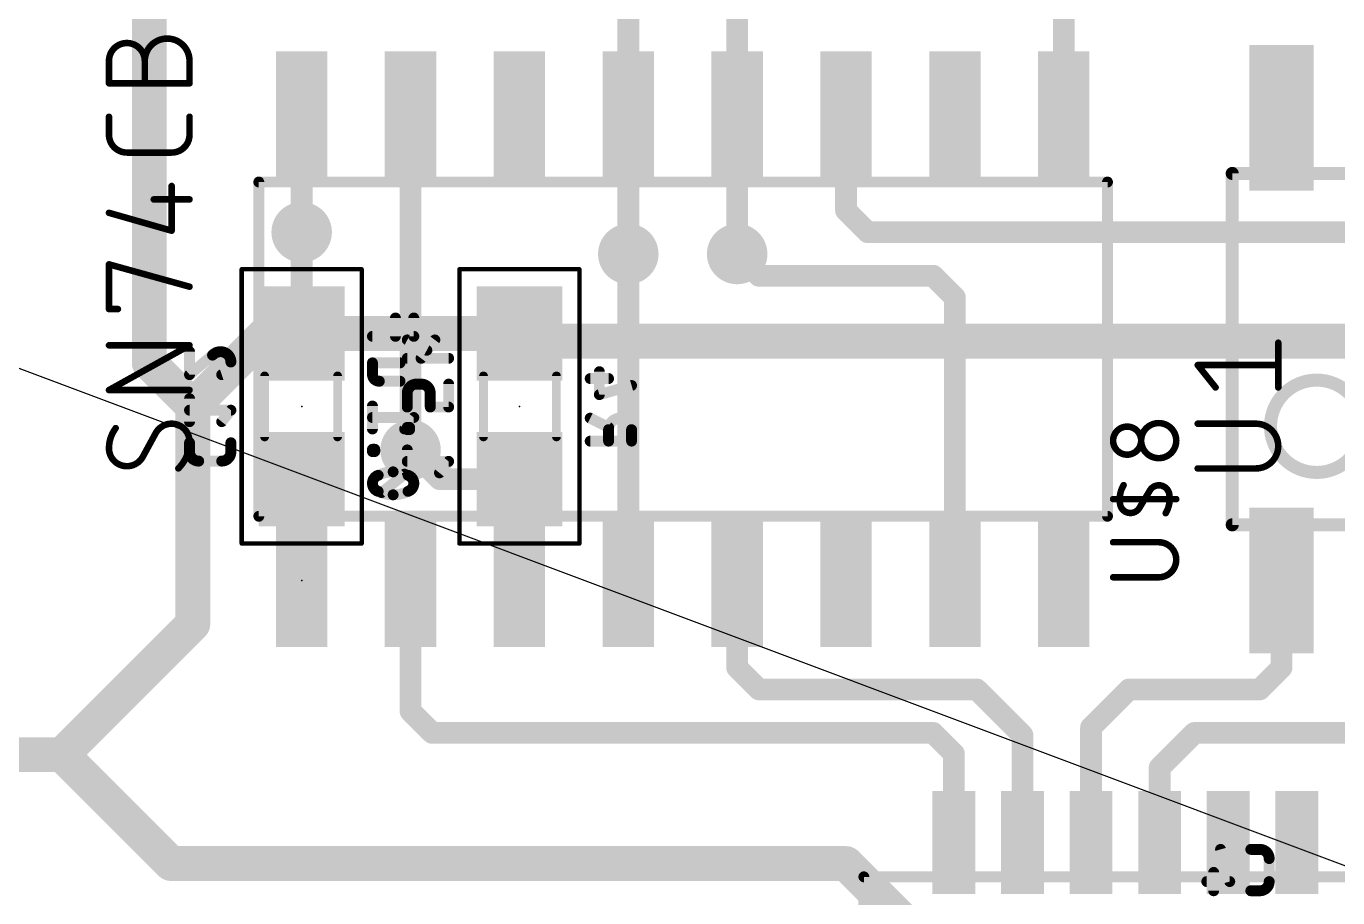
# Model space of a CAD drawing. Extents: x -0.01 to 5.59, y -0.05 to 1.65.
# Drawn here: x 2.214 to 2.816, y 0.784 to 1.185 of the extents above; entities that cross this region are included whole.
import ezdxf

# ---------------------------------------------------------------- set-up
doc = ezdxf.new("R2010")
doc.units = 0
for name, color, linetype in [('1', 22, 'CONTINUOUS'), ('16', 175, 'CONTINUOUS'), ('18', 82, 'CONTINUOUS'), ('19', 53, 'CONTINUOUS'), ('21', 253, 'CONTINUOUS'), ('23', 7, 'CONTINUOUS'), ('24', 7, 'CONTINUOUS'), ('25', 253, 'CONTINUOUS'), ('26', 253, 'CONTINUOUS'), ('28', 253, 'CONTINUOUS'), ('40', 175, 'CONTINUOUS'), ('51', 253, 'CONTINUOUS'), ('52', 253, 'CONTINUOUS')]:
    doc.layers.add(name, color=color, linetype=linetype)

# ---------------------------------------------------------------- blocks, each defined once
blk = doc.blocks.new('RECT')
blk.add_solid([(-0.5, -0.5), (0.5, -0.5), (-0.5, 0.5), (0.5, 0.5)])
blk = doc.blocks.new('ROUNDV')
at = {"const_width": 0.5}
blk.add_lwpolyline([(0, -0.25, 1), (0, 0.25, 1), (0, -0.25)], format="xyb", dxfattribs=at)

msp = doc.modelspace()

# ---------------------------------------------------------------- linework, layer by layer
at = {"layer": '1', "const_width": 0.01}
for points in [[(2.69, 1.142598), (2.69, 1.31)], [(2.34, 1.09), (2.34, 1.142598)], [(2.39, 0.99), (2.39, 1.142598)], [(2.59, 1.142598), (2.59, 1.1)], [(2.59, 1.1), (2.6, 1.09)], [(2.6, 1.09), (2.96, 1.09)], [(2.49, 0.93), (2.49, 1.08)], [(2.55, 1.07), (2.54, 1.08)], [(2.63, 1.07), (2.55, 1.07)], [(2.64, 1.06), (2.63, 1.07)], [(2.64, 0.93), (2.64, 1.06)], [(2.39, 0.87), (2.39, 0.93)], [(2.54, 0.89), (2.54, 0.93)], [(2.79, 0.93), (2.79, 0.89)], [(2.55, 0.88), (2.54, 0.89)], [(2.79, 0.89), (2.78, 0.88)], [(2.65, 0.88), (2.55, 0.88)], [(2.671024, 0.858976), (2.65, 0.88)], [(2.72, 0.88), (2.70252, 0.86252)], [(2.78, 0.88), (2.72, 0.88)], [(2.4, 0.86), (2.39, 0.87)], [(2.70252, 0.86252), (2.70252, 0.809646)], [(2.63, 0.86), (2.4, 0.86)], [(2.639528, 0.850472), (2.63, 0.86)], [(2.671024, 0.809646), (2.671024, 0.858976)], [(2.734016, 0.844016), (2.75, 0.86)], [(2.75, 0.86), (2.93, 0.86)], [(2.639528, 0.809646), (2.639528, 0.850472)], [(2.734016, 0.809646), (2.734016, 0.844016)]]:
    msp.add_lwpolyline(points, dxfattribs=at)
at = {"layer": '1', "const_width": 0.005}
for points in [[(2.3425, 1.142598, 1), (2.3375, 1.142598)], [(2.3925, 1.142598, 1), (2.3875, 1.142598)], [(2.5925, 1.142598, 1), (2.5875, 1.142598)], [(2.6875, 1.142598, 1), (2.6925, 1.142598)], [(2.591768, 1.101768, 1), (2.588232, 1.098232)], [(2.5875, 1.1, 1), (2.5925, 1.1)], [(2.3375, 1.09, 1), (2.3425, 1.09)], [(2.6, 1.0925, 1), (2.6, 1.0875)], [(2.598232, 1.088232, 1), (2.601768, 1.091768)], [(2.4925, 1.08, 1), (2.4875, 1.08)], [(2.541768, 1.081768, 1), (2.538232, 1.078232)], [(2.55, 1.0725, 1), (2.55, 1.0675)], [(2.548232, 1.068232, 1), (2.551768, 1.071768)], [(2.631768, 1.071768, 1), (2.628232, 1.068232)], [(2.63, 1.0675, 1), (2.63, 1.0725)], [(2.6425, 1.06, 1), (2.6375, 1.06)], [(2.638232, 1.058232, 1), (2.641768, 1.061768)], [(2.3875, 0.99, 1), (2.3925, 0.99)], [(2.3925, 0.93, 1), (2.3875, 0.93)], [(2.5425, 0.93, 1), (2.5375, 0.93)], [(2.7925, 0.93, 1), (2.7875, 0.93)], [(2.4875, 0.93, 1), (2.4925, 0.93)], [(2.6375, 0.93, 1), (2.6425, 0.93)], [(2.541768, 0.891768, 1), (2.538232, 0.888232)], [(2.5375, 0.89, 1), (2.5425, 0.89)], [(2.7875, 0.89, 1), (2.7925, 0.89)], [(2.791768, 0.888232, 1), (2.788232, 0.891768)], [(2.55, 0.8825, 1), (2.55, 0.8775)], [(2.548232, 0.878232, 1), (2.551768, 0.881768)], [(2.651768, 0.881768, 1), (2.648232, 0.878232)], [(2.65, 0.8775, 1), (2.65, 0.8825)], [(2.72, 0.8825, 1), (2.72, 0.8775)], [(2.721768, 0.878232, 1), (2.718232, 0.881768)], [(2.778232, 0.881768, 1), (2.781768, 0.878232)], [(2.78, 0.8775, 1), (2.78, 0.8825)], [(2.391768, 0.871768, 1), (2.388232, 0.868232)], [(2.3875, 0.87, 1), (2.3925, 0.87)], [(2.70502, 0.86252, 1), (2.70002, 0.86252)], [(2.4, 0.8625, 1), (2.4, 0.8575)], [(2.398232, 0.858232, 1), (2.401768, 0.861768)], [(2.631768, 0.861768, 1), (2.628232, 0.858232)], [(2.63, 0.8575, 1), (2.63, 0.8625)], [(2.673524, 0.858976, 1), (2.668524, 0.858976)], [(2.669256, 0.857209, 1), (2.672791, 0.860744)], [(2.700752, 0.864287, 1), (2.704287, 0.860752)], [(2.75, 0.8625, 1), (2.75, 0.8575)], [(2.751768, 0.858232, 1), (2.748232, 0.861768)], [(2.642028, 0.850472, 1), (2.637028, 0.850472)], [(2.63776, 0.848705, 1), (2.641295, 0.85224)], [(2.736516, 0.844016, 1), (2.731516, 0.844016)], [(2.732248, 0.845784, 1), (2.735784, 0.842248)], [(2.637028, 0.809646, 1), (2.642028, 0.809646)], [(2.668524, 0.809646, 1), (2.673524, 0.809646)], [(2.70002, 0.809646, 1), (2.70502, 0.809646)], [(2.731516, 0.809646, 1), (2.736516, 0.809646)]]:
    msp.add_lwpolyline(points, format="xyb", dxfattribs=at)
at = {"layer": '16'}
for points, const_width in [([(2.49, 1.08), (2.49, 1.35)], 0.01), ([(2.27, 1.03), (2.27, 1.29)], 0.016), ([(2.54, 1.08), (2.54, 1.26)], 0.01), ([(2.34, 1.043465), (2.34, 1.09)], 0.01), ([(2.29, 1.01), (2.323465, 1.043465)], 0.016), ([(2.323465, 1.043465), (2.34, 1.043465)], 0.016), ([(2.34, 1.043465), (2.44, 1.043465)], 0.016), ([(2.44, 1.043465), (2.443465, 1.04)], 0.016), ([(2.443465, 1.04), (2.89, 1.04)], 0.016), ([(2.29, 1.01), (2.27, 1.03)], 0.016), ([(2.29, 0.91), (2.29, 1.01)], 0.016), ([(2.403465, 0.976535), (2.39, 0.99)], 0.01), ([(2.44, 0.976535), (2.403465, 0.976535)], 0.01), ([(2.23, 0.85), (2.29, 0.91)], 0.016), ([(2.15, 0.85), (2.23, 0.85)], 0.016), ([(2.23, 0.85), (2.28, 0.8)], 0.016), ([(2.28, 0.8), (2.59, 0.8)], 0.016), ([(2.59, 0.8), (2.715, 0.675)], 0.016)]:
    msp.add_lwpolyline(points, dxfattribs=dict(at, const_width=const_width))
for points, const_width in [([(2.3425, 1.09, 1), (2.3375, 1.09)], 0.005), ([(2.4875, 1.08, 1), (2.4925, 1.08)], 0.005), ([(2.5375, 1.08, 1), (2.5425, 1.08)], 0.005), ([(2.323465, 1.047465, 1), (2.323465, 1.039465)], 0.008), ([(2.326293, 1.040636, 1), (2.320636, 1.046293)], 0.008), ([(2.34, 1.047465, 1), (2.34, 1.039465)], 0.008), ([(2.34, 1.039465, 1), (2.34, 1.047465)], 0.008), ([(2.442828, 1.046293, 1), (2.437172, 1.040636)], 0.008), ([(2.44, 1.039465, 1), (2.44, 1.047465)], 0.008), ([(2.3375, 1.043465, 1), (2.3425, 1.043465)], 0.005), ([(2.443465, 1.044, 1), (2.443465, 1.036)], 0.008), ([(2.440636, 1.037172, 1), (2.446293, 1.042828)], 0.008), ([(2.272828, 1.032828, 1), (2.267172, 1.027172)], 0.008), ([(2.266, 1.03, 1), (2.274, 1.03)], 0.008), ([(2.294, 1.01, 1), (2.286, 1.01)], 0.008), ([(2.287172, 1.012828, 1), (2.292828, 1.007172)], 0.008), ([(2.287172, 1.007172, 1), (2.292828, 1.012828)], 0.008), ([(2.391768, 0.991768, 1), (2.388232, 0.988232)], 0.005), ([(2.403465, 0.979035, 1), (2.403465, 0.974035)], 0.005), ([(2.401697, 0.974768, 1), (2.405232, 0.978303)], 0.005), ([(2.44, 0.974035, 1), (2.44, 0.979035)], 0.005), ([(2.292828, 0.907172, 1), (2.287172, 0.912828)], 0.008), ([(2.286, 0.91, 1), (2.294, 0.91)], 0.008), ([(2.232828, 0.852828, 1), (2.227172, 0.847172)], 0.008), ([(2.227172, 0.852828, 1), (2.232828, 0.847172)], 0.008), ([(2.23, 0.846, 1), (2.23, 0.854)], 0.008), ([(2.28, 0.804, 1), (2.28, 0.796)], 0.008), ([(2.592828, 0.802828, 1), (2.587172, 0.797172)], 0.008), ([(2.59, 0.796, 1), (2.59, 0.804)], 0.008), ([(2.277172, 0.797172, 1), (2.282828, 0.802828)], 0.008)]:
    msp.add_lwpolyline(points, format="xyb", dxfattribs=dict(at, const_width=const_width))
at = {"layer": '19'}
msp.add_line((2.15, 1.05), (3.35, 0.6), dxfattribs=at)
at = {"layer": '21', "const_width": 0.005}
for points in [[(2.320315, 0.959528), (2.320315, 1.113071)], [(2.320315, 1.113071), (2.710079, 1.113071)], [(2.710079, 1.113071), (2.710079, 0.959528)], [(2.710079, 0.959528), (2.320315, 0.959528)]]:
    msp.add_lwpolyline(points, dxfattribs=at)
at = {"layer": '21'}
for points, const_width in [([(2.321565, 1.113071, 1), (2.319065, 1.113071)], 0.0025), ([(2.320315, 1.114321, 1), (2.320315, 1.111821)], 0.0025), ([(2.711329, 1.113071, 1), (2.708829, 1.113071)], 0.0025), ([(2.710079, 1.111821, 1), (2.710079, 1.114321)], 0.0025), ([(2.806142, 0.979665, 1), (2.806142, 1.022068, 1), (2.806142, 0.979665)], 0.006), ([(2.34, 0.970945, 1), (2.34, 0.989055, 1), (2.34, 0.970945)], 0.005), ([(2.320315, 0.960778, 1), (2.320315, 0.958278)], 0.0025), ([(2.319065, 0.959528, 1), (2.321565, 0.959528)], 0.0025), ([(2.708829, 0.959528, 1), (2.711329, 0.959528)], 0.0025), ([(2.710079, 0.958278, 1), (2.710079, 0.960778)], 0.0025)]:
    msp.add_lwpolyline(points, format="xyb", dxfattribs=dict(at, const_width=const_width))
at = {"layer": '23'}
msp.add_point((2.34, 0.93), dxfattribs=at)
at = {"layer": '24'}
for p in [(2.34, 1.01), (2.44, 1.01)]:
    msp.add_point(p, dxfattribs=at)
at = {"layer": '25'}
for points, const_width in [([(2.267944, 1.168694, 1), (2.2515, 1.168694)], 0.003), ([(2.2885, 1.168694, 1), (2.267945, 1.168694)], 0.003), ([(2.25225, 1.168694, 1), (2.25075, 1.168694)], 0.0015), ([(2.25075, 1.168694, 1), (2.25225, 1.168694)], 0.0015), ([(2.267194, 1.168694, 1), (2.268694, 1.168694)], 0.0015), ([(2.268695, 1.168694, 1), (2.267195, 1.168694)], 0.0015), ([(2.267195, 1.168694, 1), (2.268695, 1.168694)], 0.0015), ([(2.28925, 1.168694, 1), (2.28775, 1.168694)], 0.0015), ([(2.28775, 1.168694, 1), (2.28925, 1.168694)], 0.0015), ([(2.2515, 1.159166, 1), (2.2515, 1.157666)], 0.0015), ([(2.25075, 1.158416, 1), (2.25225, 1.158416)], 0.0015), ([(2.267195, 1.158416, 1), (2.268695, 1.158416)], 0.0015), ([(2.28775, 1.158416, 1), (2.28925, 1.158416)], 0.0015), ([(2.2885, 1.157666, 1), (2.2885, 1.159166)], 0.0015), ([(2.25225, 1.143043, 1), (2.25075, 1.143043)], 0.0015), ([(2.28925, 1.143043, 1), (2.28775, 1.143043)], 0.0015), ([(2.2515, 1.13482, 0.414205), (2.259722, 1.126598)], 0.003), ([(2.25225, 1.13482, 1), (2.25075, 1.13482)], 0.0015), ([(2.25075, 1.13482, 1), (2.25225, 1.13482)], 0.0015), ([(2.280278, 1.126598, 0.414214), (2.2885, 1.13482)], 0.003), ([(2.28925, 1.13482, 1), (2.28775, 1.13482)], 0.0015), ([(2.28775, 1.13482, 1), (2.28925, 1.13482)], 0.0015), ([(2.259722, 1.127348, 1), (2.259722, 1.125848)], 0.0015), ([(2.259722, 1.125848, 1), (2.259722, 1.127348)], 0.0015), ([(2.280278, 1.127348, 1), (2.280278, 1.125848)], 0.0015), ([(2.280278, 1.125848, 1), (2.280278, 1.127348)], 0.0015), ([(2.281028, 1.111255, 1), (2.279528, 1.111255)], 0.0015), ([(2.272056, 1.105838, 1), (2.272056, 1.104338)], 0.0015), ([(2.2885, 1.104338, 1), (2.2885, 1.105838)], 0.0015), ([(2.251706, 1.099643, 1), (2.251294, 1.098201)], 0.0015), ([(2.279528, 1.0907, 1), (2.281028, 1.0907)], 0.0015), ([(2.280072, 1.089979, 1), (2.280484, 1.091421)], 0.0015), ([(2.25225, 1.075255, 1), (2.25075, 1.075255)], 0.0015), ([(2.251701, 1.075978, 1), (2.251299, 1.074533)], 0.0015), ([(2.288299, 1.064255, 1), (2.288701, 1.0657)], 0.0015), ([(2.2515, 1.05545, 1), (2.2515, 1.05395)], 0.0015), ([(2.25075, 1.0547, 1), (2.25225, 1.0547)], 0.0015), ([(2.255611, 1.05395, 1), (2.255611, 1.05545)], 0.0015), ([(2.2515, 1.038805, 1), (2.2515, 1.037305)], 0.0015), ([(2.288864, 1.0374, 1), (2.288136, 1.038711)], 0.0015), ([(2.2885, 1.037305, 1), (2.2885, 1.038805)], 0.0015), ([(2.78925, 1.039255, 1), (2.78775, 1.039255)], 0.0015), ([(2.752086, 1.029446, 1), (2.750914, 1.028509)], 0.0015), ([(2.7515, 1.029728, 1), (2.7515, 1.028228)], 0.0015), ([(2.7885, 1.028228, 1), (2.7885, 1.029728)], 0.0015), ([(2.2515, 1.01825, 1), (2.2515, 1.01675)], 0.0015), ([(2.251136, 1.018155, 1), (2.251864, 1.016844)], 0.0015), ([(2.2885, 1.01675, 1), (2.2885, 1.01825)], 0.0015), ([(2.759137, 1.018231, 1), (2.760308, 1.019168)], 0.0015), ([(2.78775, 1.0187, 1), (2.78925, 1.0187)], 0.0015), ([(2.254583, 1, 0.162282), (2.2515, 0.99075)], 0.003), ([(2.255183, 0.99955, 1), (2.253983, 1.00045)], 0.0015), ([(2.280278, 1.002055, 0.265565), (2.273083, 0.997944)], 0.003), ([(2.2885, 0.993833, 0.414214), (2.280278, 1.002055)], 0.003), ([(2.280278, 1.002805, 1), (2.280278, 1.001305)], 0.0015), ([(2.280278, 1.001305, 1), (2.280278, 1.002805)], 0.0015), ([(2.719094, 1.00072, 1), (2.719094, 0.987831)], 0.003), ([(2.719094, 0.987831, 1), (2.719094, 1.00072)], 0.003), ([(2.719094, 1.00147, 1), (2.719094, 0.99997)], 0.0015), ([(2.719094, 0.99997, 1), (2.719094, 1.00147)], 0.0015), ([(2.733594, 1.002331, 1), (2.733594, 0.98622)], 0.003), ([(2.733594, 0.98622, 1), (2.733594, 1.002331)], 0.003), ([(2.733594, 1.003081, 1), (2.733594, 1.001581)], 0.0015), ([(2.733594, 1.001581, 1), (2.733594, 1.003081)], 0.0015), ([(2.7515, 1.002805, 1), (2.7515, 1.001305)], 0.0015), ([(2.778222, 0.9815, 1), (2.778222, 1.002055)], 0.003), ([(2.778222, 1.002805, 1), (2.778222, 1.001305)], 0.0015), ([(2.778222, 1.001305, 1), (2.778222, 1.002805)], 0.0015), ([(2.272437, 0.998325, 1), (2.27373, 0.997564)], 0.0015), ([(2.273742, 0.997585, 1), (2.272425, 0.998304)], 0.0015), ([(2.283361, 0.9815, 0.199996), (2.2885, 0.993833)], 0.003), ([(2.28925, 0.993833, 1), (2.28775, 0.993833)], 0.0015), ([(2.28775, 0.993833, 1), (2.28925, 0.993833)], 0.0015), ([(2.2515, 0.99075, 0.414214), (2.259722, 0.982528)], 0.003), ([(2.25225, 0.99075, 1), (2.25075, 0.99075)], 0.0015), ([(2.25075, 0.99075, 1), (2.25225, 0.99075)], 0.0015), ([(2.259722, 0.982528, 0.265568), (2.266917, 0.986639)], 0.003), ([(2.267563, 0.986258, 1), (2.266271, 0.98702)], 0.0015), ([(2.719094, 0.988581, 1), (2.719094, 0.987081)], 0.0015), ([(2.719094, 0.987081, 1), (2.719094, 0.988581)], 0.0015), ([(2.259722, 0.983278, 1), (2.259722, 0.981778)], 0.0015), ([(2.259722, 0.981778, 1), (2.259722, 0.983278)], 0.0015), ([(2.266258, 0.986998, 1), (2.267575, 0.98628)], 0.0015), ([(2.282833, 0.982033, 1), (2.283889, 0.980967)], 0.0015), ([(2.733594, 0.98697, 1), (2.733594, 0.98547)], 0.0015), ([(2.733594, 0.98547, 1), (2.733594, 0.98697)], 0.0015), ([(2.7515, 0.98225, 1), (2.7515, 0.98075)], 0.0015), ([(2.778222, 0.98225, 1), (2.778222, 0.98075)], 0.0015), ([(2.778222, 0.98075, 1), (2.778222, 0.98225)], 0.0015), ([(2.717483, 0.97384, 0.182257), (2.715872, 0.964979)], 0.003), ([(2.718126, 0.973454, 1), (2.71684, 0.974226)], 0.0015), ([(2.738427, 0.969812, 0.691663), (2.729566, 0.971423)], 0.003), ([(2.728923, 0.971809, 1), (2.730209, 0.971037)], 0.0015), ([(2.730209, 0.971037, 1), (2.728923, 0.971809)], 0.0015), ([(2.736816, 0.960951, 0.182263), (2.738427, 0.969812)], 0.003), ([(2.739165, 0.969947, 1), (2.73769, 0.969677)], 0.0015), ([(2.73769, 0.969677, 1), (2.739165, 0.969947)], 0.0015), ([(2.71265, 0.968145, 1), (2.71265, 0.966645)], 0.0015), ([(2.715872, 0.964979, 0.691684), (2.724733, 0.963368)], 0.003), ([(2.71661, 0.965114, 1), (2.715134, 0.964844)], 0.0015), ([(2.715134, 0.964844, 1), (2.71661, 0.965113)], 0.0015), ([(2.72409, 0.963753, 1), (2.725376, 0.962982)], 0.0015), ([(2.725376, 0.962982, 1), (2.72409, 0.963753)], 0.0015), ([(2.726506, 0.967781, 1), (2.727793, 0.96701)], 0.0015), ([(2.727793, 0.96701, 1), (2.726506, 0.967781)], 0.0015), ([(2.74165, 0.966645, 1), (2.74165, 0.968145)], 0.0015), ([(2.736173, 0.961337, 1), (2.737459, 0.960565)], 0.0015), ([(2.71265, 0.948361, 1), (2.71265, 0.946861)], 0.0015), ([(2.733594, 0.9315, 1), (2.733594, 0.947611)], 0.003), ([(2.733594, 0.948361, 1), (2.733594, 0.946861)], 0.0015), ([(2.733594, 0.946861, 1), (2.733594, 0.948361)], 0.0015), ([(2.71265, 0.93225, 1), (2.71265, 0.93075)], 0.0015), ([(2.733594, 0.93225, 1), (2.733594, 0.93075)], 0.0015), ([(2.733594, 0.93075, 1), (2.733594, 0.93225)], 0.0015)]:
    msp.add_lwpolyline(points, format="xyb", dxfattribs=dict(at, const_width=const_width))
at = {"layer": '25', "const_width": 0.003}
for points in [[(2.2515, 1.158416), (2.2515, 1.168694)], [(2.267945, 1.158416), (2.267945, 1.168694)], [(2.2885, 1.168694), (2.2885, 1.158416)], [(2.2885, 1.158416), (2.2515, 1.158416)], [(2.2515, 1.13482), (2.2515, 1.143043)], [(2.2885, 1.143043), (2.2885, 1.13482)], [(2.280278, 1.126598), (2.259722, 1.126598)], [(2.280278, 1.0907), (2.280278, 1.111255)], [(2.272056, 1.105088), (2.2885, 1.105088)], [(2.2515, 1.098922), (2.280278, 1.0907)], [(2.2515, 1.0547), (2.2515, 1.075255)], [(2.2515, 1.075255), (2.2885, 1.064977)], [(2.255611, 1.0547), (2.2515, 1.0547)], [(2.2515, 1.0175), (2.2885, 1.038055)], [(2.2885, 1.038055), (2.2515, 1.038055)], [(2.7885, 1.0187), (2.7885, 1.039255)], [(2.759722, 1.0187), (2.7515, 1.028978)], [(2.7515, 1.028978), (2.7885, 1.028978)], [(2.2885, 1.0175), (2.2515, 1.0175)], [(2.778222, 1.002055), (2.7515, 1.002055)], [(2.273083, 0.997944), (2.266917, 0.986639)], [(2.7515, 0.9815), (2.778222, 0.9815)], [(2.72715, 0.967395), (2.729566, 0.971423)], [(2.74165, 0.967395), (2.71265, 0.967395)], [(2.72715, 0.967395), (2.724733, 0.963368)], [(2.733594, 0.947611), (2.71265, 0.947611)], [(2.71265, 0.9315), (2.733594, 0.9315)]]:
    msp.add_lwpolyline(points, dxfattribs=at)
at = {"layer": '26', "const_width": 0.005}
for points in [[(2.2885, 1.024579), (2.2885, 1.035134)], [(2.299055, 1.033551), (2.2885, 1.024579)], [(2.480944, 1.022786), (2.4725, 1.022786)], [(2.476722, 1.015397), (2.476722, 1.025952)], [(2.4915, 1.019619), (2.476722, 1.015397)], [(2.2885, 1.002979), (2.2885, 1.013534)], [(2.3075, 1.008257), (2.2885, 1.008257)], [(2.303278, 1.002979), (2.3075, 1.008257)], [(2.4725, 1.004603), (2.480944, 1.000381)], [(2.480944, 0.999325), (2.480944, 0.994048)], [(2.4915, 0.994048), (2.4915, 0.999325)], [(2.2885, 0.99331), (2.2885, 0.989088)], [(2.3075, 0.989088), (2.3075, 0.99331)], [(2.4725, 0.994048), (2.4915, 0.994048)], [(2.292722, 0.984866), (2.303278, 0.984866)], [(2.761999, 0.8065), (2.766221, 0.791722)], [(2.780112, 0.8065), (2.77589, 0.8065)], [(2.784334, 0.791722), (2.784334, 0.802278)], [(2.758832, 0.795944), (2.758832, 0.7875)], [(2.766221, 0.791722), (2.755666, 0.791722)], [(2.77589, 0.7875), (2.780112, 0.7875)]]:
    msp.add_lwpolyline(points, dxfattribs=at)
at = {"layer": '26'}
for points, const_width in [([(2.28975, 1.035134, 1), (2.28725, 1.035134)], 0.0025), ([(2.30275, 1.035134, 0.205254), (2.299055, 1.033551)], 0.005), ([(2.299865, 1.032598, 1), (2.298246, 1.034503)], 0.0025), ([(2.3075, 1.030384, 0.414206), (2.30275, 1.035134)], 0.005), ([(2.30275, 1.036384, 1), (2.30275, 1.033884)], 0.0025), ([(2.30275, 1.033884, 1), (2.30275, 1.036384)], 0.0025), ([(2.29815, 1.034413, 1), (2.299961, 1.032689)], 0.0025), ([(2.303278, 1.024578, 0.325199), (2.3075, 1.030384)], 0.005), ([(2.30875, 1.030384, 1), (2.30625, 1.030384)], 0.0025), ([(2.30625, 1.030384, 1), (2.30875, 1.030384)], 0.0025), ([(2.28769, 1.025531, 1), (2.28931, 1.023626)], 0.0025), ([(2.28725, 1.024579, 1), (2.28975, 1.024579)], 0.0025), ([(2.302893, 1.025768, 1), (2.303663, 1.023389)], 0.0025), ([(2.4725, 1.024036, 1), (2.4725, 1.021536)], 0.0025), ([(2.477972, 1.025952, 1), (2.475472, 1.025952)], 0.0025), ([(2.480944, 1.021536, 1), (2.480944, 1.024036)], 0.0025), ([(2.491843, 1.018417, 1), (2.491157, 1.020821)], 0.0025), ([(2.28975, 1.013534, 1), (2.28725, 1.013534)], 0.0025), ([(2.476379, 1.016599, 1), (2.477066, 1.014195)], 0.0025), ([(2.475472, 1.015397, 1), (2.477972, 1.015397)], 0.0025), ([(2.2885, 1.009507, 1), (2.2885, 1.007007)], 0.0025), ([(2.308476, 1.007476, 1), (2.306524, 1.009037)], 0.0025), ([(2.3075, 1.007007, 1), (2.3075, 1.009507)], 0.0025), ([(2.473059, 1.005721, 1), (2.471941, 1.003485)], 0.0025), ([(2.4915, 0.999325, 1), (2.480944, 0.999325)], 0.005), ([(2.28725, 1.002979, 1), (2.28975, 1.002979)], 0.0025), ([(2.302302, 1.00376, 1), (2.304254, 1.002198)], 0.0025), ([(2.482194, 0.999325, 1), (2.479694, 0.999325)], 0.0025), ([(2.479694, 0.999325, 1), (2.482194, 0.999325)], 0.0025), ([(2.480385, 0.999263, 1), (2.481503, 1.001499)], 0.0025), ([(2.49275, 0.999325, 1), (2.49025, 0.999325)], 0.0025), ([(2.49025, 0.999325, 1), (2.49275, 0.999325)], 0.0025), ([(2.28975, 0.99331, 1), (2.28725, 0.99331)], 0.0025), ([(2.30875, 0.99331, 1), (2.30625, 0.99331)], 0.0025), ([(2.4725, 0.995298, 1), (2.4725, 0.992798)], 0.0025), ([(2.479694, 0.994048, 1), (2.482194, 0.994048)], 0.0025), ([(2.49025, 0.994048, 1), (2.49275, 0.994048)], 0.0025), ([(2.4915, 0.992798, 1), (2.4915, 0.995298)], 0.0025), ([(2.2885, 0.989088, 0.414214), (2.292722, 0.984866)], 0.005), ([(2.28975, 0.989088, 1), (2.28725, 0.989088)], 0.0025), ([(2.28725, 0.989088, 1), (2.28975, 0.989088)], 0.0025), ([(2.303278, 0.984866, 0.414205), (2.3075, 0.989088)], 0.005), ([(2.30875, 0.989088, 1), (2.30625, 0.989088)], 0.0025), ([(2.30625, 0.989088, 1), (2.30875, 0.989088)], 0.0025), ([(2.292722, 0.986116, 1), (2.292722, 0.983616)], 0.0025), ([(2.292722, 0.983616, 1), (2.292722, 0.986116)], 0.0025), ([(2.303278, 0.986116, 1), (2.303278, 0.983616)], 0.0025), ([(2.303278, 0.983616, 1), (2.303278, 0.986116)], 0.0025), ([(2.763201, 0.806843, 1), (2.760797, 0.806157)], 0.0025), ([(2.77589, 0.80775, 1), (2.77589, 0.80525)], 0.0025), ([(2.784334, 0.802278, 0.414214), (2.780112, 0.8065)], 0.005), ([(2.780112, 0.80775, 1), (2.780112, 0.80525)], 0.0025), ([(2.780112, 0.80525, 1), (2.780112, 0.80775)], 0.0025), ([(2.785584, 0.802278, 1), (2.783084, 0.802278)], 0.0025), ([(2.783084, 0.802278, 1), (2.785584, 0.802278)], 0.0025), ([(2.760082, 0.795944, 1), (2.757582, 0.795944)], 0.0025), ([(2.755666, 0.792972, 1), (2.755666, 0.790472)], 0.0025), ([(2.765019, 0.791379, 1), (2.767423, 0.792066)], 0.0025), ([(2.766221, 0.790472, 1), (2.766221, 0.792972)], 0.0025), ([(2.77589, 0.78875, 1), (2.77589, 0.78625)], 0.0025), ([(2.780112, 0.7875, 0.414214), (2.784334, 0.791722)], 0.005), ([(2.780112, 0.78875, 1), (2.780112, 0.78625)], 0.0025), ([(2.780112, 0.78625, 1), (2.780112, 0.78875)], 0.0025), ([(2.785584, 0.791722, 1), (2.783084, 0.791722)], 0.0025), ([(2.783084, 0.791722, 1), (2.785584, 0.791722)], 0.0025), ([(2.757582, 0.7875, 1), (2.760082, 0.7875)], 0.0025)]:
    msp.add_lwpolyline(points, format="xyb", dxfattribs=dict(at, const_width=const_width))
at = {"layer": '28', "const_width": 0.005}
for points in [[(2.383055, 1.042176), (2.383055, 1.05062)], [(2.3915, 1.042176), (2.3915, 1.05062)], [(2.3725, 1.042176), (2.3915, 1.042176)], [(2.3885, 1.04054), (2.397472, 1.03579)], [(2.401167, 1.04054), (2.394833, 1.032096)], [(2.3725, 1.024721), (2.3725, 1.029999)], [(2.3725, 1.029999), (2.385167, 1.029999)], [(2.3885, 1.032096), (2.4075, 1.032096)], [(2.385167, 1.021555), (2.375667, 1.021555)], [(2.3885, 1.009699), (2.3885, 1.016033)], [(2.392722, 1.020255), (2.394833, 1.020255)], [(2.399055, 1.016033), (2.399055, 1.009699)], [(2.4075, 1.009699), (2.4075, 1.020255)], [(2.3725, 0.999619), (2.3725, 1.010175)], [(2.399055, 1.009699), (2.4075, 1.009699)], [(2.3915, 1.004897), (2.3725, 1.004897)], [(2.387278, 0.999619), (2.3915, 1.004897)], [(2.389555, 1.000385), (2.3885, 1.000385)], [(2.3885, 1.000385), (2.3885, 0.999329)], [(2.3885, 0.999329), (2.389555, 0.999329)], [(2.389555, 0.999329), (2.389555, 1.000385)], [(2.373555, 0.990305), (2.3725, 0.990305)], [(2.3725, 0.990305), (2.3725, 0.98925)], [(2.3725, 0.98925), (2.373555, 0.98925)], [(2.373555, 0.98925), (2.373555, 0.990305)], [(2.3885, 0.97946), (2.3885, 0.990015)], [(2.4075, 0.984737), (2.3885, 0.984737)], [(2.403278, 0.97946), (2.4075, 0.984737)], [(2.376722, 0.970435), (2.387278, 0.97888)]]:
    msp.add_lwpolyline(points, dxfattribs=at)
at = {"layer": '28'}
for points, const_width in [([(2.384305, 1.05062, 1), (2.381805, 1.05062)], 0.0025), ([(2.39275, 1.05062, 1), (2.39025, 1.05062)], 0.0025), ([(2.3725, 1.043426, 1), (2.3725, 1.040926)], 0.0025), ([(2.381805, 1.042176, 1), (2.384305, 1.042176)], 0.0025), ([(2.389085, 1.041645, 1), (2.387915, 1.039436)], 0.0025), ([(2.39025, 1.042176, 1), (2.39275, 1.042176)], 0.0025), ([(2.3915, 1.040926, 1), (2.3915, 1.043426)], 0.0025), ([(2.402167, 1.03979, 1), (2.400167, 1.04129)], 0.0025), ([(2.396887, 1.034686, 1), (2.398057, 1.036895)], 0.0025), ([(2.37375, 1.029999, 1), (2.37125, 1.029999)], 0.0025), ([(2.3725, 1.031249, 1), (2.3725, 1.028749)], 0.0025), ([(2.385167, 1.028749, 1), (2.385167, 1.031249)], 0.0025), ([(2.3885, 1.033346, 1), (2.3885, 1.030846)], 0.0025), ([(2.393833, 1.032846, 1), (2.395833, 1.031346)], 0.0025), ([(2.4075, 1.030846, 1), (2.4075, 1.033346)], 0.0025), ([(2.3725, 1.024721, 0.414214), (2.375667, 1.021555)], 0.005), ([(2.37375, 1.024721, 1), (2.37125, 1.024721)], 0.0025), ([(2.37125, 1.024721, 1), (2.37375, 1.024721)], 0.0025), ([(2.375667, 1.022805, 1), (2.375667, 1.020305)], 0.0025), ([(2.375667, 1.020305, 1), (2.375667, 1.022805)], 0.0025), ([(2.385167, 1.020305, 1), (2.385167, 1.022805)], 0.0025), ([(2.392722, 1.020255, 0.414214), (2.3885, 1.016033)], 0.005), ([(2.38975, 1.016033, 1), (2.38725, 1.016033)], 0.0025), ([(2.392722, 1.021505, 1), (2.392722, 1.019005)], 0.0025), ([(2.392722, 1.019005, 1), (2.392722, 1.021505)], 0.0025), ([(2.399055, 1.016033, 0.414214), (2.394833, 1.020255)], 0.005), ([(2.394833, 1.021505, 1), (2.394833, 1.019005)], 0.0025), ([(2.394833, 1.019005, 1), (2.394833, 1.021505)], 0.0025), ([(2.400305, 1.016033, 1), (2.397805, 1.016033)], 0.0025), ([(2.40875, 1.020255, 1), (2.40625, 1.020255)], 0.0025), ([(2.37375, 1.010175, 1), (2.37125, 1.010175)], 0.0025), ([(2.38725, 1.016033, 1), (2.38975, 1.016033)], 0.0025), ([(2.397805, 1.016033, 1), (2.400305, 1.016033)], 0.0025), ([(2.399055, 1.010949, 1), (2.399055, 1.008449)], 0.0025), ([(2.4075, 1.008449, 1), (2.4075, 1.010949)], 0.0025), ([(2.3725, 1.006147, 1), (2.3725, 1.003647)], 0.0025), ([(2.38725, 1.009699, 1), (2.38975, 1.009699)], 0.0025), ([(2.392476, 1.004116, 1), (2.390524, 1.005678)], 0.0025), ([(2.3915, 1.003647, 1), (2.3915, 1.006147)], 0.0025), ([(2.397805, 1.009699, 1), (2.400305, 1.009699)], 0.0025), ([(2.40625, 1.009699, 1), (2.40875, 1.009699)], 0.0025), ([(2.37125, 0.999619, 1), (2.37375, 0.999619)], 0.0025), ([(2.386302, 1.0004, 1), (2.388254, 0.998838)], 0.0025), ([(2.3885, 1.001635, 1), (2.3885, 0.999135)], 0.0025), ([(2.38975, 1.000385, 1), (2.38725, 1.000385)], 0.0025), ([(2.3885, 1.000579, 1), (2.3885, 0.998079)], 0.0025), ([(2.38725, 0.999329, 1), (2.38975, 0.999329)], 0.0025), ([(2.390805, 1.000385, 1), (2.388305, 1.000385)], 0.0025), ([(2.388305, 0.999329, 1), (2.390805, 0.999329)], 0.0025), ([(2.389555, 0.999135, 1), (2.389555, 1.001635)], 0.0025), ([(2.389555, 0.998079, 1), (2.389555, 1.000579)], 0.0025), ([(2.3725, 0.991555, 1), (2.3725, 0.989055)], 0.0025), ([(2.37375, 0.990305, 1), (2.37125, 0.990305)], 0.0025), ([(2.3725, 0.9905, 1), (2.3725, 0.988)], 0.0025), ([(2.37125, 0.98925, 1), (2.37375, 0.98925)], 0.0025), ([(2.374805, 0.990305, 1), (2.372305, 0.990305)], 0.0025), ([(2.372305, 0.98925, 1), (2.374805, 0.98925)], 0.0025), ([(2.373555, 0.989055, 1), (2.373555, 0.991555)], 0.0025), ([(2.373555, 0.988, 1), (2.373555, 0.9905)], 0.0025), ([(2.38975, 0.990015, 1), (2.38725, 0.990015)], 0.0025), ([(2.382, 0.979935, 0.113883), (2.375139, 0.978352)], 0.005), ([(2.388861, 0.978352, 0.113887), (2.382, 0.979935)], 0.005), ([(2.382, 0.981185, 1), (2.382, 0.978685)], 0.0025), ([(2.382, 0.978685, 1), (2.382, 0.981185)], 0.0025), ([(2.3885, 0.985987, 1), (2.3885, 0.983487)], 0.0025), ([(2.408476, 0.983956, 1), (2.406524, 0.985518)], 0.0025), ([(2.4075, 0.983487, 1), (2.4075, 0.985987)], 0.0025), ([(2.375139, 0.978352, 0.320454), (2.3725, 0.974657)], 0.005), ([(2.3725, 0.974657, 0.320459), (2.375139, 0.970963)], 0.005), ([(2.37375, 0.974657, 1), (2.37125, 0.974657)], 0.0025), ([(2.37125, 0.974657, 1), (2.37375, 0.974657)], 0.0025), ([(2.374591, 0.979475, 1), (2.375687, 0.977228)], 0.0025), ([(2.375544, 0.977169, 1), (2.374733, 0.979534)], 0.0025), ([(2.388059, 0.977904, 1), (2.386497, 0.979856)], 0.0025), ([(2.38725, 0.97946, 1), (2.38975, 0.97946)], 0.0025), ([(2.3915, 0.974657, 0.320462), (2.388861, 0.978352)], 0.005), ([(2.389267, 0.979534, 1), (2.388456, 0.977169)], 0.0025), ([(2.388861, 0.970963, 0.320468), (2.3915, 0.974657)], 0.005), ([(2.388313, 0.977228, 1), (2.389409, 0.979475)], 0.0025), ([(2.39275, 0.974657, 1), (2.39025, 0.974657)], 0.0025), ([(2.39025, 0.974657, 1), (2.39275, 0.974657)], 0.0025), ([(2.402302, 0.980241, 1), (2.404254, 0.978679)], 0.0025), ([(2.375139, 0.970963, 0.113884), (2.382, 0.96938)], 0.005), ([(2.375687, 0.972087, 1), (2.374591, 0.969839)], 0.0025), ([(2.374733, 0.969781, 1), (2.375544, 0.972145)], 0.0025), ([(2.375941, 0.971411, 1), (2.377503, 0.969459)], 0.0025), ([(2.382, 0.96938, 0.113888), (2.388861, 0.970963)], 0.005), ([(2.382, 0.97063, 1), (2.382, 0.96813)], 0.0025), ([(2.382, 0.96813, 1), (2.382, 0.97063)], 0.0025), ([(2.388456, 0.972145, 1), (2.389266, 0.969781)], 0.0025), ([(2.389409, 0.969839, 1), (2.388313, 0.972087)], 0.0025)]:
    msp.add_lwpolyline(points, format="xyb", dxfattribs=dict(at, const_width=const_width))
at = {"layer": '40', "const_width": 0.002}
for points in [[(2.312441, 1.072992), (2.312441, 0.947008)], [(2.367559, 1.072992), (2.312441, 1.072992)], [(2.367559, 0.947008), (2.367559, 1.072992)], [(2.467559, 1.072992), (2.412441, 1.072992)], [(2.412441, 1.072992), (2.412441, 0.947008)], [(2.467559, 0.947008), (2.467559, 1.072992)], [(2.312441, 0.947008), (2.367559, 0.947008)], [(2.412441, 0.947008), (2.467559, 0.947008)]]:
    msp.add_lwpolyline(points, dxfattribs=at)
at = {"layer": '40', "const_width": 0.001}
for points in [[(2.312941, 1.072992, 1), (2.311941, 1.072992)], [(2.312441, 1.073492, 1), (2.312441, 1.072492)], [(2.368059, 1.072992, 1), (2.367059, 1.072992)], [(2.367559, 1.072492, 1), (2.367559, 1.073492)], [(2.412441, 1.073492, 1), (2.412441, 1.072492)], [(2.412941, 1.072992, 1), (2.411941, 1.072992)], [(2.468059, 1.072992, 1), (2.467059, 1.072992)], [(2.467559, 1.072492, 1), (2.467559, 1.073492)], [(2.312441, 0.947508, 1), (2.312441, 0.946508)], [(2.311941, 0.947008, 1), (2.312941, 0.947008)], [(2.367059, 0.947008, 1), (2.368059, 0.947008)], [(2.367559, 0.946508, 1), (2.367559, 0.947508)], [(2.412441, 0.947508, 1), (2.412441, 0.946508)], [(2.411941, 0.947008, 1), (2.412941, 0.947008)], [(2.467059, 0.947008, 1), (2.468059, 0.947008)], [(2.467559, 0.946508, 1), (2.467559, 0.947508)]]:
    msp.add_lwpolyline(points, format="xyb", dxfattribs=at)
at = {"layer": '51'}
for points, const_width in [([(2.962638, 1.117008), (2.767362, 1.117008)], 0.006), ([(2.767362, 1.117008), (2.767362, 0.955591)], 0.006), ([(2.767362, 0.955591), (2.962638, 0.955591)], 0.006), ([(2.901339, 0.793898), (2.598189, 0.793898)], 0.005), ([(2.598189, 0.793898), (2.598189, 0.490748)], 0.005)]:
    msp.add_lwpolyline(points, dxfattribs=dict(at, const_width=const_width))
for points, const_width in [([(2.767362, 1.118508, 1), (2.767362, 1.115508)], 0.003), ([(2.768862, 1.117008, 1), (2.765862, 1.117008)], 0.003), ([(2.767362, 0.957091, 1), (2.767362, 0.954091)], 0.003), ([(2.765862, 0.955591, 1), (2.768862, 0.955591)], 0.003), ([(2.598189, 0.795148, 1), (2.598189, 0.792648)], 0.0025), ([(2.599439, 0.793898, 1), (2.596939, 0.793898)], 0.0025)]:
    msp.add_lwpolyline(points, format="xyb", dxfattribs=dict(at, const_width=const_width))
at = {"layer": '52', "const_width": 0.004}
for points in [[(2.322992, 1.024016), (2.322992, 0.995984)], [(2.356496, 1.024016), (2.356496, 0.995984)], [(2.423504, 0.995984), (2.423504, 1.024016)], [(2.457008, 0.995984), (2.457008, 1.024016)]]:
    msp.add_lwpolyline(points, dxfattribs=at)
at = {"layer": '52', "const_width": 0.002}
for points in [[(2.323992, 1.024016, 1), (2.321992, 1.024016)], [(2.357496, 1.024016, 1), (2.355496, 1.024016)], [(2.424504, 1.024016, 1), (2.422504, 1.024016)], [(2.458008, 1.024016, 1), (2.456008, 1.024016)], [(2.321992, 0.995984, 1), (2.323992, 0.995984)], [(2.355496, 0.995984, 1), (2.357496, 0.995984)], [(2.422504, 0.995984, 1), (2.424504, 0.995984)], [(2.456008, 0.995984, 1), (2.458008, 0.995984)]]:
    msp.add_lwpolyline(points, format="xyb", dxfattribs=at)

# ---------------------------------------------------------------- block references
at = {"layer": '1', "rotation": 90}
for p, xscale, yscale in [((2.79, 1.142598), 0.066929, 0.029528), ((2.34, 1.142598), 0.061024, 0.023622), ((2.39, 1.142598), 0.061024, 0.023622), ((2.44, 1.142598), 0.061024, 0.023622), ((2.49, 1.142598), 0.061024, 0.023622), ((2.54, 1.142598), 0.061024, 0.023622), ((2.59, 1.142598), 0.061024, 0.023622), ((2.64, 1.142598), 0.061024, 0.023622), ((2.69, 1.142598), 0.061024, 0.023622), ((2.34, 0.93), 0.061024, 0.023622), ((2.39, 0.93), 0.061024, 0.023622), ((2.44, 0.93), 0.061024, 0.023622), ((2.49, 0.93), 0.061024, 0.023622), ((2.54, 0.93), 0.061024, 0.023622), ((2.59, 0.93), 0.061024, 0.023622), ((2.64, 0.93), 0.061024, 0.023622), ((2.69, 0.93), 0.061024, 0.023622), ((2.79, 0.93), 0.066929, 0.029528), ((2.639528, 0.809646), 0.047244, 0.019685), ((2.671024, 0.809646), 0.047244, 0.019685), ((2.70252, 0.809646), 0.047244, 0.019685), ((2.734016, 0.809646), 0.047244, 0.019685), ((2.765512, 0.809646), 0.047244, 0.019685), ((2.797008, 0.809646), 0.047244, 0.019685)]:
    msp.add_blockref('RECT', p, dxfattribs=dict(at, xscale=xscale, yscale=yscale))
at = {"layer": '16', "xscale": 0.043307, "yscale": 0.03937}
for p, rotation in [((2.34, 1.043465), 270), ((2.44, 1.043465), 90), ((2.34, 0.976535), 270), ((2.44, 0.976535), 90)]:
    msp.add_blockref('RECT', p, dxfattribs=dict(at, rotation=rotation))
at = {"layer": '18', "xscale": 0.02778, "yscale": 0.02778}
for p in [(2.34, 1.09), (2.34, 1.09), (2.49, 1.08), (2.49, 1.08), (2.54, 1.08), (2.54, 1.08), (2.39, 0.99), (2.39, 0.99)]:
    msp.add_blockref('ROUNDV', p, dxfattribs=at)
at = {"layer": '52', "xscale": 0.019689, "yscale": 0.037402}
for p, rotation in [((2.339799, 1.033156), 270), ((2.440201, 1.032844), 90), ((2.339799, 0.987156), 270), ((2.440201, 0.986844), 90)]:
    msp.add_blockref('RECT', p, dxfattribs=dict(at, rotation=rotation))

doc.saveas('drawing.dxf')
